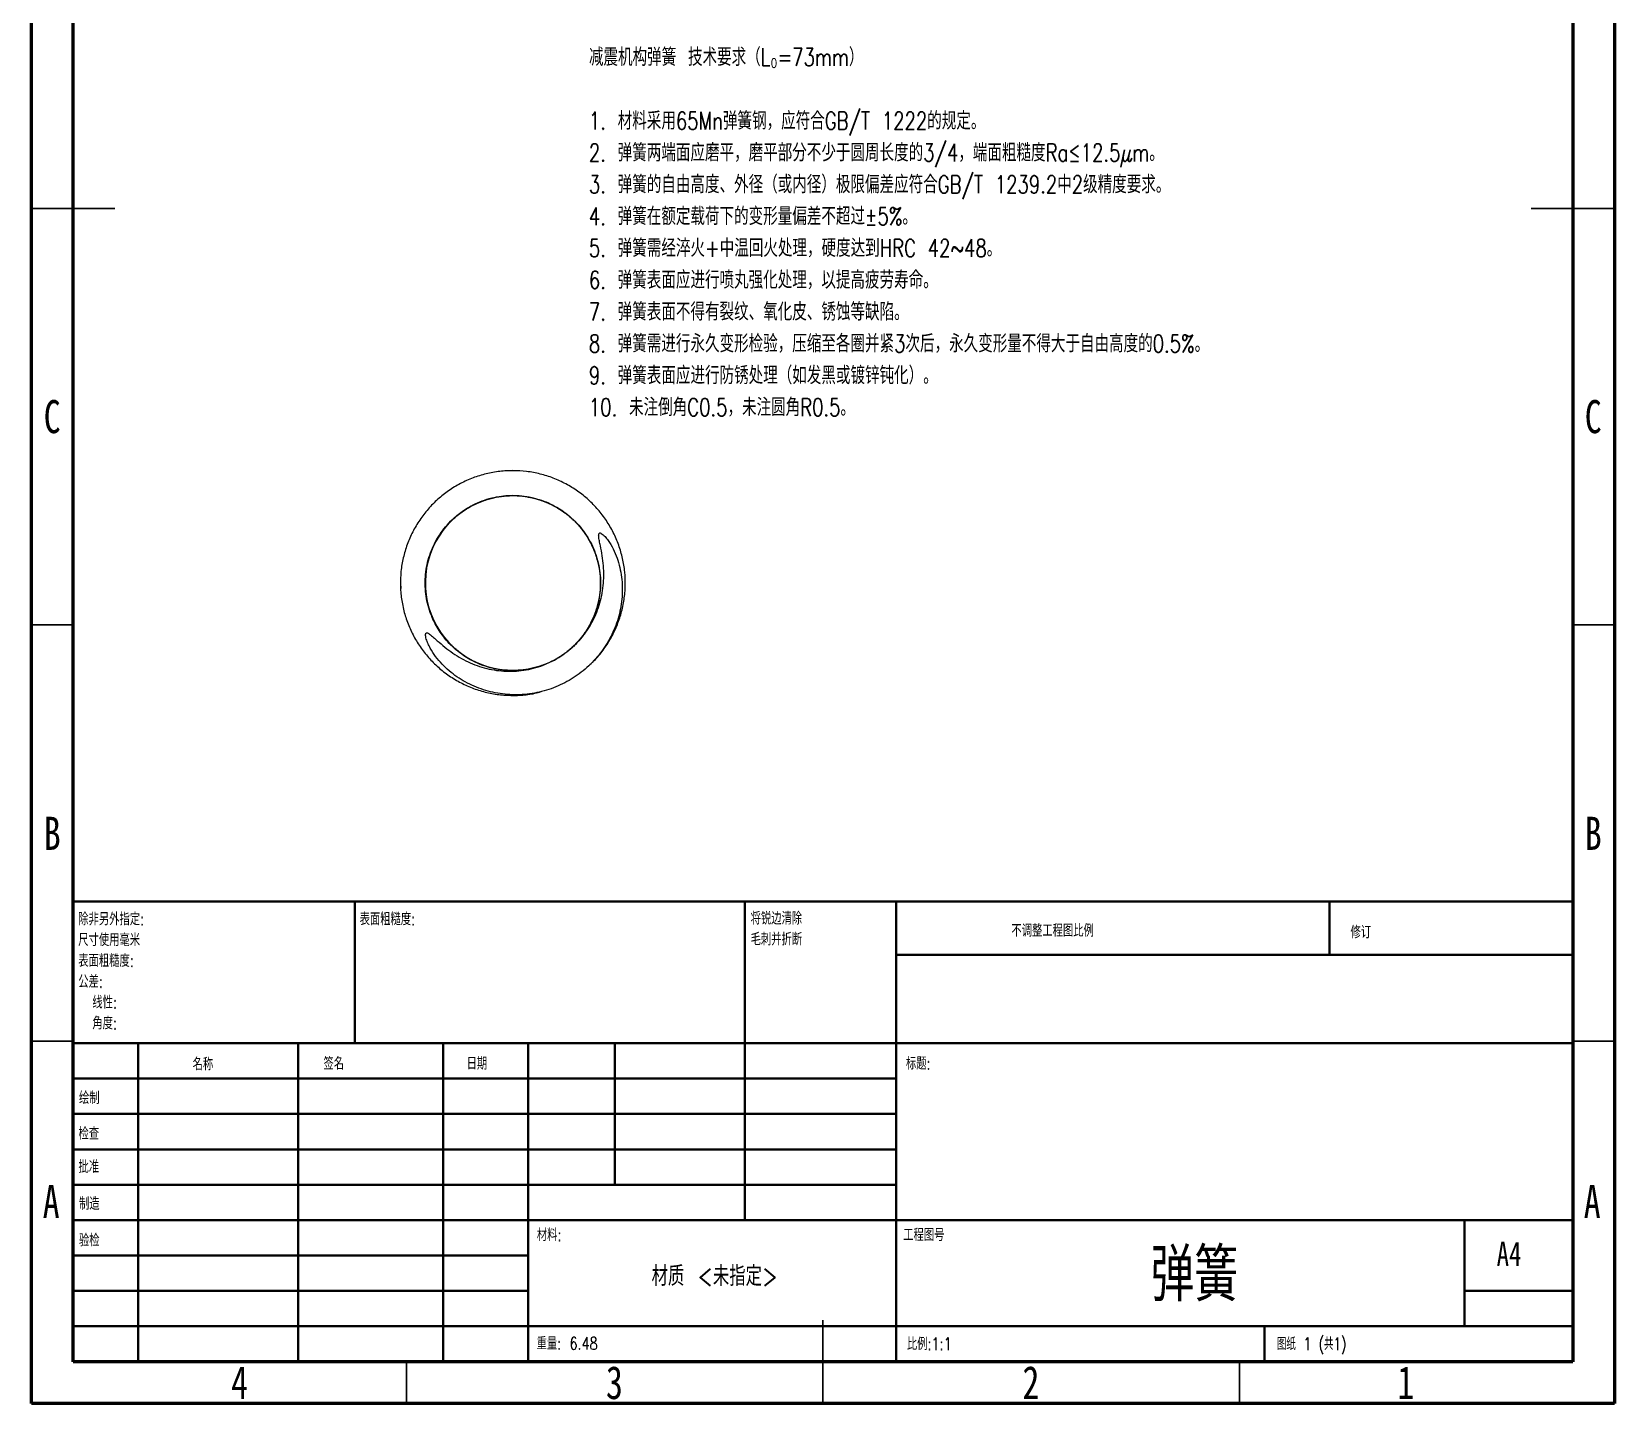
# Model space of a CAD drawing. Header units: millimetres. Extents: x 15 to 205, y 5 to 292.
# Drawn here: x 15 to 205, y 5 to 169.7 of the extents above; entities that cross this region are included whole.
import ezdxf

# ---------------------------------------------------------------- set-up
doc = ezdxf.new("R2010")
doc.units = ezdxf.units.MM
doc.styles.add('SLDTEXTSTYLE0', font='TXT', dxfattribs={"width": 0.75, "bigfont": 'bigfont'})
doc.styles.add('SLDTEXTSTYLE1', font='TXT', dxfattribs={"width": 0.75})
doc.styles.add('SLDTEXTSTYLE2', font='TXT', dxfattribs={"width": 0.694444, "bigfont": 'bigfont'})

# ---------------------------------------------------------------- blocks, each defined once
blk = doc.blocks.new('SW_NOTE_0')
at = {"color": 0, "linetype": 'Continuous', "lineweight": 0, "char_height": 2.1167, "attachment_point": 1, "style": 'SLDTEXTSTYLE0'}
for s, insert in [('减震机构弹簧 技术要求（L₀=73mm）', (1.59, 2.73)), ('1. 材料采用65Mn弹簧钢，应符合GB/T 1222的规定。', (1.59, -4.92)), ('2. 弹簧两端面应磨平，磨平部分不少于圆周长度的3/4，端面粗糙度Ra≤12.5μm。', (1.59, -8.74)), ('3. 弹簧的自由高度、外径（或内径）极限偏差应符合GB/T 1239.2中2级精度要求。', (1.59, -12.56)), ('4. 弹簧在额定载荷下的变形量偏差不超过±5%。', (1.59, -16.38)), ('5. 弹簧需经淬火+中温回火处理，硬度达到HRC 42~48。', (1.59, -20.2)), ('6. 弹簧表面应进行喷丸强化处理，以提高疲劳寿命。', (1.59, -24.03)), ('7. 弹簧表面不得有裂纹、氧化皮、锈蚀等缺陷。', (1.59, -27.85)), ('8. 弹簧需进行永久变形检验，压缩至各圈并紧3次后，永久变形量不得大于自由高度的0.5%。', (1.59, -31.67)), ('9. 弹簧表面应进行防锈处理（如发黑或镀锌钝化）。', (1.59, -35.49)), ('10. 未注倒角C0.5，未注圆角R0.5。', (1.59, -39.32))]:
    blk.add_mtext(s, dxfattribs=dict(at, insert=insert))
blk = doc.blocks.new('SW_NOTE_0_1')
at = {"color": 0, "linetype": 'Continuous', "lineweight": 0, "char_height": 1.5, "attachment_point": 1, "style": 'SLDTEXTSTYLE0'}
for s, insert in [('除非另外指定:', (0, 1.93)), ('尺寸使用毫米', (0, -0.57)), ('表面粗糙度:', (0, -3.07)), ('公差:', (0, -5.57)), ('线性:', (1.69, -8.07)), ('角度:', (1.69, -10.57))]:
    blk.add_mtext(s, dxfattribs=dict(at, insert=insert))
blk = doc.blocks.new('SW_NOTE_0_2')
at = {"color": 0, "linetype": 'Continuous', "lineweight": 0, "char_height": 1.5, "attachment_point": 1, "style": 'SLDTEXTSTYLE0'}
for s, insert in [('将锐边清除', (0, 1.93)), ('毛刺并折断', (0, -0.57))]:
    blk.add_mtext(s, dxfattribs=dict(at, insert=insert))

msp = doc.modelspace()

# ---------------------------------------------------------------- linework, layer by layer
at = {"color": 7, "linetype": 'Continuous', "lineweight": 70}
for p, q in [((15, 5), (15, 292)), ((205, 292), (205, 5)), ((20, 10), (20, 287)), ((200, 287), (200, 10)), ((200, 10), (20, 10)), ((205, 5), (15, 5))]:
    msp.add_line(p, q, dxfattribs=at)
at = {"color": 7, "linetype": 'Continuous', "lineweight": 35}
for p, q in [((15, 148.5), (25, 148.5)), ((20, 148.5), (15, 148.5)), ((205, 148.5), (195, 148.5)), ((200, 148.5), (205, 148.5)), ((20, 98.5), (15, 98.5)), ((200, 98.5), (205, 98.5)), ((20, 48.5), (15, 48.5)), ((200, 48.5), (205, 48.5)), ((110, 5), (110, 15)), ((60, 10), (60, 5)), ((110, 10), (110, 5)), ((160, 10), (160, 5))]:
    msp.add_line(p, q, dxfattribs=at)
at = {"color": 7, "linetype": 'Continuous', "lineweight": 25}
for p, q in [((72.765, 116.984), (72.542, 116.969)), ((59.266, 103.511), (59.306, 102.858)), ((80.353, 96.257), (79.535, 95.496)), ((80.388, 96.274), (80.338, 96.217)), ((75.383, 90.309), (75.788, 90.383)), ((75.534, 90.337), (75.628, 90.361))]:
    msp.add_line(p, q, dxfattribs=at)
at = {"color": 7, "linetype": 'Continuous', "lineweight": 50}
for p, q in [((20, 65.25), (200, 65.25)), ((20, 65.25), (20, 10)), ((53.8, 48.25), (53.8, 65.25)), ((100.6, 65.25), (100.6, 27)), ((118.8, 65.25), (118.8, 10)), ((170.8, 58.875), (170.8, 65.25)), ((200, 58.875), (118.8, 58.875)), ((200, 48.25), (20, 48.25)), ((27.8, 48.25), (27.8, 10)), ((46.991, 48.25), (46.991, 10)), ((64.399, 48.25), (64.399, 10)), ((74.6, 10), (74.6, 48.25)), ((85, 31.25), (85, 48.25)), ((118.8, 44), (20, 44)), ((118.8, 39.75), (20, 39.75)), ((118.8, 35.5), (20, 35.5)), ((118.8, 31.25), (20, 31.25)), ((74.6, 27), (20, 27)), ((74.6, 27), (200, 27)), ((187, 14.25), (187, 27)), ((74.6, 22.75), (20, 22.75)), ((74.6, 18.5), (20, 18.5)), ((200, 18.5), (187, 18.5)), ((20, 14.25), (200, 14.25)), ((163, 10), (163, 14.25))]:
    msp.add_line(p, q, dxfattribs=at)
at = {"color": 7, "linetype": 'Continuous', "lineweight": 25}
msp.add_arc((72.755, 103.517), 10.494, 89.94152, 303.18736, dxfattribs=at)
for points, knots in [([(73.419, 116.971), (73.09, 116.989), (72.211, 117.038), (70.779, 116.893), (69.156, 116.557), (67.586, 116.014), (66.095, 115.287), (64.703, 114.382), (63.434, 113.313), (62.304, 112.097), (61.331, 110.752), (60.531, 109.297), (59.915, 107.756), (59.491, 106.152), (59.269, 104.507), (59.249, 102.847), (59.43, 101.198), (59.814, 99.583), (60.393, 98.027), (61.157, 96.553), (62.096, 95.185), (63.196, 93.942), (64.439, 92.842), (65.807, 91.903), (67.281, 91.139), (68.837, 90.56), (70.451, 90.177), (72.102, 89.993), (73.759, 90.021), (75.13, 90.18), (75.921, 90.404), (76.181, 90.477)], [0, 0, 0, 0, 0.0211921, 0.0568025, 0.0924083, 0.128016, 0.1636267, 0.199233, 0.2348401, 0.2704509, 0.3060578, 0.3416642, 0.377275, 0.4128825, 0.4484884, 0.484099, 0.5197072, 0.5553127, 0.5909229, 0.6265318, 0.662137, 0.6977468, 0.7333563, 0.7689614, 0.8045707, 0.8401807, 0.875786, 0.9113946, 0.947005, 0.9826106, 1, 1, 1, 1]), ([(82.02, 93.717), (82.196, 93.877), (82.784, 94.405), (83.631, 95.454), (84.542, 96.839), (85.268, 98.333), (85.809, 99.901), (86.152, 101.525), (86.294, 103.179), (86.234, 104.838), (85.97, 106.476), (85.507, 108.07), (84.854, 109.596), (84.018, 111.03), (83.012, 112.35), (81.854, 113.539), (80.558, 114.576), (79.145, 115.446), (77.636, 116.139), (76.054, 116.637), (74.422, 116.951), (73.317, 116.991), (72.765, 117.011)], [0, 0, 0, 0, 0.0221714, 0.0736339, 0.1250965, 0.1765649, 0.2280285, 0.2794902, 0.3309584, 0.3824229, 0.4338839, 0.4853518, 0.5368173, 0.5882778, 0.6397451, 0.6912114, 0.7426718, 0.7941383, 0.8456054, 0.8970661, 0.9485323, 1, 1, 1, 1]), ([(75.194, 93.278), (74.865, 93.206), (74.154, 93.049), (73.047, 92.969), (71.911, 92.998), (70.823, 93.147), (69.687, 93.421), (68.531, 93.844), (67.392, 94.43), (66.389, 95.108), (65.52, 95.848), (64.782, 96.623), (64.167, 97.412), (63.665, 98.195), (63.263, 98.956), (62.893, 99.813), (62.573, 100.794), (62.337, 101.926), (62.225, 103.085), (62.242, 104.257), (62.392, 105.428), (62.673, 106.581), (63.084, 107.704), (63.624, 108.779), (64.287, 109.79), (65.063, 110.722), (65.942, 111.558), (66.911, 112.288), (67.958, 112.902), (69.067, 113.393), (70.226, 113.751), (71.419, 113.975), (72.629, 114.061), (73.841, 114.006), (75.039, 113.813), (76.207, 113.484), (77.329, 113.024), (78.391, 112.436), (79.378, 111.731), (80.279, 110.918), (81.079, 110.006), (81.769, 109.009), (82.342, 107.939), (82.786, 106.81), (83.098, 105.638), (83.275, 104.437), (83.312, 103.224), (83.208, 102.016), (82.968, 100.826), (82.593, 99.673), (82.087, 98.569), (81.455, 97.535), (80.773, 96.635), (80.257, 96.131), (80.03, 95.909)], [0, 0, 0, 0, 0.0166591, 0.0360622, 0.0548154, 0.0729198, 0.0903782, 0.1126409, 0.1337494, 0.1537084, 0.1725162, 0.1901698, 0.2066709, 0.2220212, 0.236219, 0.2492688, 0.2682072, 0.2872753, 0.3064715, 0.3257929, 0.3452423, 0.3648213, 0.3845262, 0.4043572, 0.4243158, 0.4443153, 0.4643123, 0.4843111, 0.5043111, 0.5243087, 0.5443064, 0.5643064, 0.5843049, 0.6043019, 0.6243014, 0.6443007, 0.6642976, 0.6842964, 0.7042963, 0.7242937, 0.7442915, 0.7642916, 0.78429, 0.8042871, 0.8242867, 0.8442861, 0.8642831, 0.884282, 0.904282, 0.9242795, 0.9442775, 0.9642777, 0.9842761, 1, 1, 1, 1]), ([(76.518, 93.707), (76.121, 93.569), (75.317, 93.292), (74.053, 93.067), (72.765, 92.985), (71.477, 93.064), (70.208, 93.301), (68.977, 93.691), (67.803, 94.228), (66.704, 94.906), (65.697, 95.712), (64.794, 96.636), (64.013, 97.663), (63.363, 98.779), (62.854, 99.965), (62.495, 101.205), (62.29, 102.48), (62.242, 103.77), (62.353, 105.056), (62.621, 106.319), (63.04, 107.54), (63.606, 108.7), (64.311, 109.781), (65.142, 110.77), (66.087, 111.648), (67.134, 112.404), (68.265, 113.027), (69.463, 113.506), (70.712, 113.835), (71.991, 114.009), (73.282, 114.025), (74.565, 113.882), (75.821, 113.584), (77.031, 113.135), (78.177, 112.539), (79.241, 111.809), (80.209, 110.955), (81.063, 109.987), (81.793, 108.923), (82.389, 107.777), (82.838, 106.567), (83.136, 105.311), (83.279, 104.028), (83.263, 102.737), (83.089, 101.458), (82.76, 100.209), (82.281, 99.011), (81.658, 97.88), (80.902, 96.833), (80.024, 95.888), (79.035, 95.057), (77.954, 94.353), (76.794, 93.786), (75.573, 93.367), (74.31, 93.099), (73.024, 92.988), (71.734, 93.036), (70.459, 93.241), (69.219, 93.6), (68.033, 94.109), (66.917, 94.759), (65.889, 95.54), (64.966, 96.443), (64.16, 97.45), (63.482, 98.549), (62.945, 99.723), (62.555, 100.954), (62.318, 102.223), (62.239, 103.511), (62.319, 104.8), (62.554, 106.069), (62.944, 107.3), (63.483, 108.473), (64.159, 109.572), (64.966, 110.58), (65.89, 111.481), (66.917, 112.264), (68.032, 112.914), (69.219, 113.422), (70.459, 113.782), (71.733, 113.987), (73.023, 114.034), (74.31, 113.923), (75.573, 113.657), (76.793, 113.236), (77.953, 112.67), (79.036, 111.966), (80.023, 111.135), (80.902, 110.189), (81.659, 109.143), (82.28, 108.012), (82.76, 106.813), (83.09, 105.565), (83.263, 104.286), (83.278, 102.995), (83.137, 101.712), (82.838, 100.456), (82.388, 99.245), (81.792, 98.101), (81.095, 97.067), (80.541, 96.47), (80.279, 96.189)], [0, 0, 0, 0, 0.0099008, 0.0200148, 0.0301294, 0.0402426, 0.0503565, 0.0604711, 0.0705845, 0.0806982, 0.0908129, 0.1009264, 0.1110399, 0.1211546, 0.1312683, 0.1413816, 0.1514962, 0.1616102, 0.1717234, 0.1818379, 0.1919521, 0.2020652, 0.2121796, 0.2222939, 0.232407, 0.2425212, 0.2526357, 0.2627488, 0.2728629, 0.2829774, 0.2930907, 0.3032046, 0.3133192, 0.3234326, 0.3335463, 0.3436609, 0.3537745, 0.363888, 0.3740026, 0.3841164, 0.3942297, 0.4043443, 0.4144582, 0.4245715, 0.434686, 0.4448001, 0.4549132, 0.4650277, 0.4751419, 0.485255, 0.4953693, 0.5054837, 0.5155968, 0.525711, 0.5358255, 0.5459387, 0.5560527, 0.5661673, 0.5762806, 0.5863943, 0.596509, 0.6066225, 0.616736, 0.6268507, 0.6369644, 0.6470778, 0.6571924, 0.6673063, 0.6774195, 0.6875341, 0.6976481, 0.7077613, 0.7178758, 0.72799, 0.7381031, 0.7482174, 0.7583318, 0.7684449, 0.7785591, 0.7886736, 0.7987867, 0.8089007, 0.8190153, 0.8291286, 0.8392424, 0.8493571, 0.8594705, 0.8695841, 0.8796988, 0.8898124, 0.8999258, 0.9100405, 0.9201543, 0.9302676, 0.9403822, 0.9504962, 0.9606093, 0.9707239, 0.980838, 0.9909511, 1, 1, 1, 1]), ([(78.015, 94.418), (78.712, 94.821), (79.36, 95.293), (80.253, 96.109), (80.536, 96.396), (81.065, 96.994), (81.313, 97.306), (81.775, 97.955), (81.989, 98.293), (82.383, 98.994), (82.562, 99.357), (83.036, 100.459), (83.275, 101.22), (83.517, 102.399), (83.578, 102.8), (83.66, 103.598), (83.681, 103.997), (83.692, 105.194), (83.626, 105.995), (83.438, 107.189), (83.362, 107.584), (83.24, 108.176), (83.198, 108.373), (83.14, 108.669), (83.122, 108.768), (83.09, 108.967), (83.076, 109.067), (83.068, 109.218), (83.067, 109.269), (83.076, 109.369), (83.085, 109.42), (83.124, 109.486), (83.142, 109.505), (83.188, 109.526), (83.214, 109.529), (83.29, 109.522), (83.337, 109.501), (83.47, 109.43), (83.548, 109.367), (83.696, 109.234), (83.766, 109.162), (83.967, 108.941), (84.089, 108.786), (84.318, 108.464), (84.425, 108.298), (84.727, 107.788), (84.905, 107.431), (85.212, 106.707), (85.343, 106.337), (85.674, 105.208), (85.814, 104.421), (85.933, 102.854), (85.915, 102.067), (85.723, 100.494), (85.553, 99.729), (85.193, 98.611), (85.056, 98.243), (84.746, 97.517), (84.573, 97.159), (84.011, 96.123), (83.575, 95.474), (82.587, 94.256), (82.031, 93.684), (80.838, 92.666), (80.198, 92.215), (79.515, 91.821)], [0, 0, 0, 0, 0.0625, 0.0625, 0.09375, 0.09375, 0.125, 0.125, 0.15625, 0.15625, 0.1875, 0.1875, 0.25, 0.25, 0.28125, 0.28125, 0.3125, 0.3125, 0.375, 0.375, 0.40625, 0.40625, 0.421875, 0.421875, 0.4296875, 0.4296875, 0.4375, 0.4375, 0.4414062, 0.4414062, 0.4453125, 0.4453125, 0.4472656, 0.4472656, 0.4492187, 0.4492187, 0.453125, 0.453125, 0.4609375, 0.4609375, 0.46875, 0.46875, 0.484375, 0.484375, 0.5, 0.5, 0.53125, 0.53125, 0.5625, 0.5625, 0.625, 0.625, 0.6875, 0.6875, 0.75, 0.75, 0.78125, 0.78125, 0.8125, 0.8125, 0.875, 0.875, 0.9375, 0.9375, 1, 1, 1, 1]), ([(79.515, 91.821), (78.828, 91.424), (78.11, 91.093), (76.61, 90.563), (75.845, 90.371), (74.683, 90.189), (74.292, 90.146), (73.506, 90.096), (73.107, 90.089), (71.919, 90.124), (71.14, 90.22), (69.99, 90.473), (69.61, 90.575), (68.857, 90.817), (68.483, 90.957), (67.396, 91.425), (66.709, 91.803), (65.415, 92.695), (64.803, 93.215), (63.991, 94.076), (63.737, 94.376), (63.265, 95.01), (63.046, 95.345), (62.758, 95.867), (62.669, 96.044), (62.508, 96.407), (62.436, 96.593), (62.351, 96.881), (62.326, 96.978), (62.293, 97.176), (62.28, 97.277), (62.302, 97.401), (62.308, 97.425), (62.33, 97.471), (62.345, 97.493), (62.387, 97.521), (62.413, 97.528), (62.464, 97.528), (62.489, 97.523), (62.562, 97.502), (62.606, 97.479), (62.694, 97.429), (62.736, 97.401), (62.94, 97.256), (63.091, 97.124), (63.392, 96.86), (63.541, 96.725), (63.99, 96.326), (64.293, 96.065), (64.918, 95.565), (65.239, 95.326), (65.901, 94.875), (66.244, 94.662), (67.289, 94.077), (68.014, 93.755), (69.147, 93.382), (69.533, 93.276), (70.319, 93.102), (70.713, 93.037), (71.897, 92.901), (72.689, 92.894), (73.882, 93.009), (74.282, 93.069), (75.065, 93.229), (75.45, 93.33), (76.206, 93.571), (76.578, 93.713), (77.307, 94.035), (77.666, 94.217), (78.015, 94.418)], [0, 0, 0, 0, 0.0625, 0.0625, 0.125, 0.125, 0.15625, 0.15625, 0.1875, 0.1875, 0.25, 0.25, 0.28125, 0.28125, 0.3125, 0.3125, 0.375, 0.375, 0.4375, 0.4375, 0.46875, 0.46875, 0.5, 0.5, 0.515625, 0.515625, 0.53125, 0.53125, 0.5390625, 0.5390625, 0.546875, 0.546875, 0.5488281, 0.5488281, 0.5507813, 0.5507813, 0.5527344, 0.5527344, 0.5546875, 0.5546875, 0.5585938, 0.5585938, 0.5625, 0.5625, 0.578125, 0.578125, 0.59375, 0.59375, 0.625, 0.625, 0.65625, 0.65625, 0.6875, 0.6875, 0.75, 0.75, 0.78125, 0.78125, 0.8125, 0.8125, 0.875, 0.875, 0.90625, 0.90625, 0.9375, 0.9375, 0.96875, 0.96875, 1, 1, 1, 1])]:
    msp.add_open_spline(points, degree=3, knots=knots, dxfattribs=at)

# ---------------------------------------------------------------- block references
at = {"color": 7, "linetype": 'Continuous', "lineweight": 0}
for name, p in [('SW_NOTE_0', (80.309, 165.002)), ('SW_NOTE_0_1', (20.594, 61.987)), ('SW_NOTE_0_2', (101.309, 62.069))]:
    msp.add_blockref(name, p, dxfattribs=at)

# ---------------------------------------------------------------- texts
for s, insert, char_height, attachment_point, style in [('C', (17.459, 125.487), 3.969, 2, 'SLDTEXTSTYLE1'), ('C', (202.459, 125.487), 3.969, 2, 'SLDTEXTSTYLE1'), ('B', (17.471, 75.441), 3.969, 2, 'SLDTEXTSTYLE1'), ('B', (202.471, 75.441), 3.969, 2, 'SLDTEXTSTYLE1'), ('表面粗糙度:', (54.371, 63.919), 1.5, 1, 'SLDTEXTSTYLE0'), ('不调整工程图比例', (132.615, 62.533), 1.5, 1, 'SLDTEXTSTYLE0'), ('修订', (173.328, 62.335), 1.5, 1, 'SLDTEXTSTYLE0'), ('名称', (34.322, 46.501), 1.5, 1, 'SLDTEXTSTYLE0'), ('签名', (50.034, 46.562), 1.5, 1, 'SLDTEXTSTYLE0'), ('日期', (67.215, 46.576), 1.5, 1, 'SLDTEXTSTYLE0'), ('标题:', (119.956, 46.576), 1.5, 1, 'SLDTEXTSTYLE0'), ('绘制', (20.685, 42.43), 1.5, 1, 'SLDTEXTSTYLE0'), ('检查', (20.624, 38.154), 1.5, 1, 'SLDTEXTSTYLE0'), ('批准', (20.622, 34.177), 1.5, 1, 'SLDTEXTSTYLE0'), ('A', (17.34, 31.237), 3.969, 2, 'SLDTEXTSTYLE1'), ('A', (202.34, 31.237), 3.969, 2, 'SLDTEXTSTYLE1'), ('制造', (20.682, 29.734), 1.5, 1, 'SLDTEXTSTYLE0'), ('验检', (20.677, 25.35), 1.5, 1, 'SLDTEXTSTYLE0'), ('材料:', (75.646, 25.986), 1.5, 1, 'SLDTEXTSTYLE0'), ('工程图号', (119.629, 25.986), 1.5, 1, 'SLDTEXTSTYLE0'), ('弹簧', (154.578, 23.607), 6.35, 2, 'SLDTEXTSTYLE0'), ('A4', (190.871, 24.406), 2.9104, 1, 'SLDTEXTSTYLE1'), ('材质 <未指定>', (96.966, 21.486), 2.3813, 2, 'SLDTEXTSTYLE0'), ('重量: 6.48', (75.618, 12.949), 1.4986, 1, 'SLDTEXTSTYLE0'), ('比例:1:1', (120.074, 12.9), 1.5, 1, 'SLDTEXTSTYLE0'), ('图纸 1 (共1)', (164.478, 12.9), 1.5, 1, 'SLDTEXTSTYLE2'), ('4', (39.96, 9.487), 3.969, 2, 'SLDTEXTSTYLE1'), ('3', (84.96, 9.487), 3.969, 2, 'SLDTEXTSTYLE1'), ('2', (134.96, 9.487), 3.969, 2, 'SLDTEXTSTYLE1'), ('1', (179.96, 9.487), 3.969, 2, 'SLDTEXTSTYLE1')]:
    msp.add_mtext(s, dxfattribs=dict(at, insert=insert, char_height=char_height, attachment_point=attachment_point, style=style))

doc.saveas('drawing.dxf')
